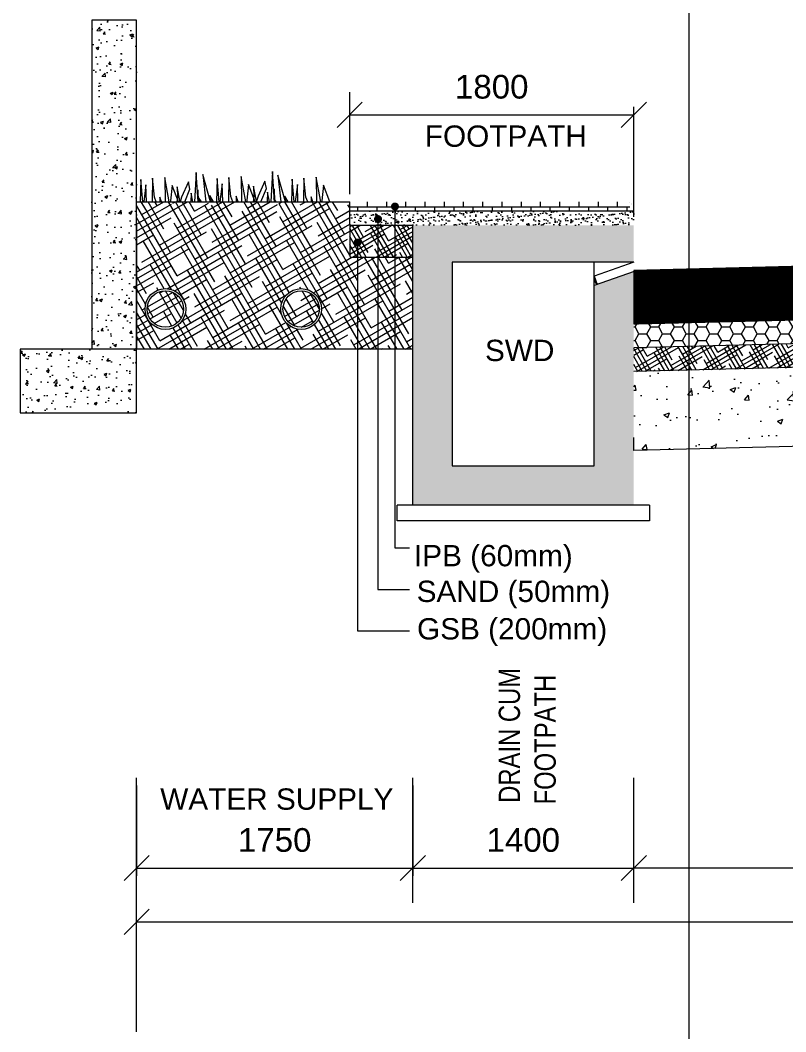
# Model space of a CAD drawing. Header units: inches. Extents: x 1863003 to 1881330, y 133141 to 515800.
# Drawn here: x 1865005 to 1869855, y 353866 to 360274 of the extents above; entities that cross this region are included whole.
import ezdxf

# ---------------------------------------------------------------- set-up
doc = ezdxf.new("R2010")
doc.units = ezdxf.units.IN
doc.header["$MEASUREMENT"] = 0
doc.layers.get('0').update_dxf_attribs({"color": 4, "linetype": 'ELEC_LINE', "lineweight": 13})
doc.layers.get('Defpoints').update_dxf_attribs({"lineweight": 13})
for name, color, linetype, lineweight in [('DIM', 7, 'Continuous', 13), ('DIMEN', 7, 'Continuous', 13), ('HATCH', 252, 'Continuous', 13)]:
    doc.layers.add(name, color=color, linetype=linetype, lineweight=lineweight)
doc.styles.add('ARIAL', font='arial.ttf')
doc.styles.get("Standard").update_dxf_attribs({"font": 'romans.shx'})
doc.linetypes.add('ELEC_LINE', pattern='A,12.7,-5.08,["EL",Standard,S=2.54,R=0,X=-2.54,Y=-1.27],-5.08', length=22.86)
doc.dimstyles.get("Standard").update_dxf_attribs({"dimtxt": 180, "dimasz": 160, "dimexe": 50, "dimexo": 50, "dimgap": 100, "dimtad": 1, "dimdec": 0, "dimzin": 0, "dimdsep": 46, "dimtxsty": 'ARIAL', "dimcen": 0.09, "dimclrd": 256, "dimclre": 256, "dimclrt": 256, "dimadec": 0, "dimazin": 0, "dimtm": 1e-09, "dimtfac": 1, "dimtdec": 0, "dimtofl": 0, "dimtmove": 0, "dimatfit": 3, "dimfxl": 0, "dimtolj": 1, "dimtzin": 0, "dimlwd": 9, "dimlwe": -1, "dimarcsym": 0})

# ---------------------------------------------------------------- blocks, each defined once
blk = doc.blocks.new('_Oblique')
at = {"color": 0, "linetype": 'ByBlock', "lineweight": -2}
blk.add_line((-0.5, -0.5), (0.5, 0.5), dxfattribs=at)
blk = doc.blocks.new('*D107')
at = {"layer": 'Defpoints', "color": 0, "ltscale": 0.02}
for p in [(1868892.303417261, 354903.3701612239), (1868892.303417261, 354903.3701612239), (1875892.303417261, 354903.3701612239)]:
    blk.add_point(p, dxfattribs=at)
at = {"layer": 'DIMEN', "lineweight": 9, "ltscale": 0.02}
blk.add_line((1875892.303417261, 354903.3701612239), (1868892.303417261, 354903.3701612239), dxfattribs=at)
at = {"layer": 'DIMEN', "lineweight": 9, "ltscale": 0.02, "xscale": 160, "yscale": 160, "zscale": 160, "rotation": 180}
blk.add_blockref('_Oblique', (1868892.303417261, 354903.3701612239), dxfattribs=at)
at = {"layer": 'DIMEN', "lineweight": 9, "ltscale": 0.02, "xscale": 160, "yscale": 160, "zscale": 160}
blk.add_blockref('_Oblique', (1875892.303417261, 354903.3701612239), dxfattribs=at)
at = {"layer": 'DIMEN', "ltscale": 0.02, "insert": (1872392.303417261, 355080.9281421243), "char_height": 150, "attachment_point": 5, "style": 'ARIAL'}
blk.add_mtext('\\A1;7.0m CARRIAGEWAY', dxfattribs=at)
blk = doc.blocks.new('*D108')
at = {"layer": 'Defpoints', "color": 0, "ltscale": 0.02}
for p in [(1867492.303417261, 354903.3701612239), (1868892.303417261, 354903.3701612239), (1868892.303417261, 354903.3701612239)]:
    blk.add_point(p, dxfattribs=at)
at = {"layer": 'DIMEN', "lineweight": 9, "ltscale": 0.02}
blk.add_line((1867492.303417261, 354903.3701612239), (1868892.303417261, 354903.3701612239), dxfattribs=at)
at = {"layer": 'DIMEN', "lineweight": 9, "ltscale": 0.02, "xscale": 160, "yscale": 160, "zscale": 160, "rotation": 180}
blk.add_blockref('_Oblique', (1867492.303417261, 354903.3701612239), dxfattribs=at)
at = {"layer": 'DIMEN', "lineweight": 9, "ltscale": 0.02, "xscale": 160, "yscale": 160, "zscale": 160}
blk.add_blockref('_Oblique', (1868892.303417261, 354903.3701612239), dxfattribs=at)
at = {"layer": 'DIMEN', "ltscale": 0.02, "insert": (1868192.303417261, 355079.9561093822), "char_height": 150, "attachment_point": 5, "style": 'ARIAL'}
blk.add_mtext('\\A1;1400', dxfattribs=at)
blk = doc.blocks.new('*D109')
at = {"layer": 'Defpoints', "color": 0, "ltscale": 0.02}
for p in [(1879742.303417261, 354563.0905706128), (1865742.303417261, 354385.4814300943), (1879742.303417261, 354385.4814300943)]:
    blk.add_point(p, dxfattribs=at)
at = {"layer": 'DIMEN', "ltscale": 0.02}
for p, q in [((1865742.303417261, 354435.4814300943), (1865742.303417261, 354613.0905706128)), ((1879742.303417261, 354435.4814300943), (1879742.303417261, 354613.0905706128))]:
    blk.add_line(p, q, dxfattribs=at)
at = {"layer": 'DIMEN', "lineweight": 9, "ltscale": 0.02}
blk.add_line((1865742.303417261, 354563.0905706128), (1879742.303417261, 354563.0905706128), dxfattribs=at)
at = {"layer": 'DIMEN', "lineweight": 9, "ltscale": 0.02, "xscale": 160, "yscale": 160, "zscale": 160, "rotation": 180}
blk.add_blockref('_Oblique', (1865742.303417261, 354563.0905706128), dxfattribs=at)
at = {"layer": 'DIMEN', "lineweight": 9, "ltscale": 0.02, "xscale": 160, "yscale": 160, "zscale": 160}
blk.add_blockref('_Oblique', (1879742.303417261, 354563.0905706128), dxfattribs=at)
at = {"layer": 'DIMEN', "ltscale": 0.02, "insert": (1872392.303417261, 354740.6997111312), "char_height": 150, "attachment_point": 5, "style": 'ARIAL'}
blk.add_mtext('\\A1;14000 ROW', dxfattribs=at)
blk = doc.blocks.new('*D112')
at = {"layer": 'Defpoints', "color": 0, "ltscale": 0.02}
for p in [(1865742.303417261, 355475.5276738196), (1867492.303417261, 355475.5276738196), (1867492.303417261, 354903.3701612239)]:
    blk.add_point(p, dxfattribs=at)
at = {"layer": 'DIMEN', "ltscale": 0.02}
for p, q in [((1865742.303417261, 355425.5276738196), (1865742.303417261, 354853.3701612239)), ((1867492.303417261, 355425.5276738196), (1867492.303417261, 354853.3701612239))]:
    blk.add_line(p, q, dxfattribs=at)
at = {"layer": 'DIMEN', "lineweight": 9, "ltscale": 0.02}
blk.add_line((1865742.303417261, 354903.3701612239), (1867492.303417261, 354903.3701612239), dxfattribs=at)
at = {"layer": 'DIMEN', "lineweight": 9, "ltscale": 0.02, "xscale": 160, "yscale": 160, "zscale": 160, "rotation": 180}
blk.add_blockref('_Oblique', (1865742.303417261, 354903.3701612239), dxfattribs=at)
at = {"layer": 'DIMEN', "lineweight": 9, "ltscale": 0.02, "xscale": 160, "yscale": 160, "zscale": 160}
blk.add_blockref('_Oblique', (1867492.303417261, 354903.3701612239), dxfattribs=at)
at = {"layer": 'DIMEN', "ltscale": 0.02, "insert": (1866617.303417261, 355079.9561093822), "char_height": 150, "attachment_point": 5, "style": 'ARIAL'}
blk.add_mtext('\\A1;1750', dxfattribs=at)
blk = doc.blocks.new('*D323')
at = {"layer": 'Defpoints', "color": 0, "ltscale": 0.02}
for p in [(1868892.303417261, 359674.9309523538), (1867092.303417261, 359574.2813361931), (1868892.303417261, 359574.2813361931)]:
    blk.add_point(p, dxfattribs=at)
at = {"layer": 'DIMEN', "ltscale": 0.02}
for p, q in [((1867092.303417261, 359624.2813361931), (1867092.303417261, 359724.9309523538)), ((1868892.303417261, 359624.2813361931), (1868892.303417261, 359724.9309523538))]:
    blk.add_line(p, q, dxfattribs=at)
at = {"layer": 'DIMEN', "lineweight": 9, "ltscale": 0.02}
blk.add_line((1867092.303417261, 359674.9309523538), (1868892.303417261, 359674.9309523538), dxfattribs=at)
at = {"layer": 'DIMEN', "lineweight": 9, "ltscale": 0.02, "xscale": 160, "yscale": 160, "zscale": 160, "rotation": 180}
blk.add_blockref('_Oblique', (1867092.303417261, 359674.9309523538), dxfattribs=at)
at = {"layer": 'DIMEN', "lineweight": 9, "ltscale": 0.02, "xscale": 160, "yscale": 160, "zscale": 160}
blk.add_blockref('_Oblique', (1868892.303417261, 359674.9309523538), dxfattribs=at)
at = {"layer": 'DIMEN', "ltscale": 0.02, "insert": (1867992.303417261, 359851.516900512), "char_height": 150, "attachment_point": 5, "style": 'ARIAL'}
blk.add_mtext('\\A1;1800', dxfattribs=at)

msp = doc.modelspace()

# ---------------------------------------------------------------- hatches: boundary and pattern name
at = {"layer": 'DIM', "linetype": 'Continuous'}
h = msp.add_hatch(dxfattribs=at)
h.set_pattern_fill('AR-CONC')
h.set_pattern_definition([(49.99999999999999, (2550.000000000233, -153340.302358638), (182.184668996004, -15.93908553890309), [19.05, -209.55]), (355, (2550.000000000233, -153340.302358638), (-35.24342142496934, 191.0568452390351), [15.24, -167.64058417]), (100.4514447, (2565.182007000316, -153341.630612138), (146.9412470903533, 175.1177519121951), [16.19000879999999, -178.0902445999999]), (46.18420000000001, (2550.000000000233, -153289.502358638), (271.0790408921299, -42.04232793272715), [28.575, -314.325]), (96.63555760999992, (2572.589900000254, -153293.005858638), (237.404134051503, 247.4261245977215), [24.28502314, -267.13560816]), (351.1841511700001, (2550.000000000233, -153289.502358638), (237.404134064977, 247.4261245855326), [22.85996707, -251.45973192]), (21, (2575.40000000014, -153302.2023586381), (151.6143912691325, -102.2651981870876), [19.05, -209.55]), (326.0000000000001, (2575.40000000014, -153302.2023586381), (61.80202834764707, 184.1879661223193), [15.24, -167.64]), (71.45144499999999, (2588.034532600315, -153310.7244585381), (213.4164192787161, 81.92276888590524), [16.1900088, -178.0899376]), (37.50000000000001, (2550.000000000233, -153340.302358638), (3.088603250591817, 84.55503887315311), [0, -165.608, 0, -170.18, 0, -168.275]), (7.499999999999999, (2550.000000000233, -153340.302358638), (66.81966251030575, 100.1805748181195), [0, -97.02799999999999, 0, -161.798, 0, -64.135]), (327.5, (2493.35800000024, -153340.302358638), (135.5905951668714, -5.728743992673444), [0, -63.5, 0, -198.12, 0, -262.89]), (317.5, (2467.958000000333, -153340.302358638), (148.129181386018, 25.42649103333303), [0, -82.55, 0, -131.572, 0, -186.69])])
h.paths.add_polyline_path([(1865742.303417261, 358189.8531347891), (1865004.778138854, 358189.8531347891), (1865004.778138854, 357787.4309391082), (1865742.303417261, 357787.4309391082)])
h.paths.add_polyline_path([(1865742.303417261, 360273.8411411534), (1865457.834269532, 360273.8411411534), (1865457.834269532, 358189.8531347891), (1865742.303417261, 358189.8531347891)])
at = {"layer": 'DIM', "linetype": 'Continuous', "ltscale": 0.02}
h = msp.add_hatch(dxfattribs=at)
h.set_pattern_fill('HOUND', color=31, scale=600, angle=30, style=0)
h.set_pattern_definition([(29.99999999999999, (0, -153340.302358638), (111.1538105676658, 107.4759526419164), [600, -300]), (120, (0, -153340.302358638), (42.52404735808353, -148.6538105676658), [599.9999999999993, -299.9999999999997])])
h.paths.add_polyline_path([(1866053.902336172, 358444.2488511835, -1), (1865795.461542682, 358444.2488511835, -1)], flags=16)
h.paths.add_polyline_path([(1866039.898272255, 358444.2488511835, -1), (1865809.4656066, 358444.2488511835, -1)], flags=0)
h.paths.add_polyline_path([(1866914.155244723, 358444.2488511835, -1), (1866655.714451234, 358444.2488511835, -1)], flags=16)
h.paths.add_polyline_path([(1866900.151180806, 358444.2488511835, -1), (1866669.718515151, 358444.2488511835, -1)], flags=0)
edge = h.paths.add_edge_path()
edge.add_line((1865742.303417261, 359123.7247069508), (1865742.303417261, 358189.8531347892))
edge.add_line((1865742.303417261, 358189.8531347892), (1867492.303417261, 358189.8531347891))
edge.add_line((1867492.303417261, 358189.8531347891), (1867492.303417261, 358772.3166208481))
edge.add_line((1867492.303417261, 358772.3166208481), (1867102.303417261, 358772.3166208481))
edge.add_arc((1867102.303417261, 358782.316620848), 9.999999999883585, 179.999999999333, 270, ccw=False)
edge.add_line((1867092.303417261, 358782.3166208481), (1867092.303417261, 358981.3351887236))
edge.add_line((1867092.303417261, 358981.3351887236), (1867092.303417261, 359123.7247069508))
edge.add_line((1867092.303417261, 359123.7247069508), (1867015.527431767, 359123.7247069508))
edge.add_line((1867015.527431767, 359123.7247069508), (1867015.349339976, 359120.2605701513))
edge.add_line((1867015.349339976, 359120.2605701513), (1867014.583806465, 359123.7247069508))
edge.add_line((1867014.583806465, 359123.7247069508), (1866986.2535397, 359123.7247069508))
edge.add_line((1866986.2535397, 359123.7247069508), (1866985.728248405, 359105.229559908))
edge.add_line((1866985.728248405, 359105.229559908), (1866960.072471217, 359123.7247069508))
edge.add_line((1866960.072471217, 359123.7247069508), (1866906.269807504, 359123.7247069508))
edge.add_line((1866906.269807504, 359123.7247069508), (1866907.660834026, 359120.1800936323))
edge.add_line((1866907.660834026, 359120.1800936323), (1866896.486392586, 359123.7247069508))
edge.add_line((1866896.486392586, 359123.7247069508), (1866781.795975475, 359123.7247069508))
edge.add_line((1866781.795975475, 359123.7247069508), (1866777.765545248, 359095.687411481))
edge.add_line((1866777.765545248, 359095.687411481), (1866768.241230892, 359123.7247069508))
edge.add_line((1866768.241230892, 359123.7247069508), (1866740.885840826, 359123.7247069508))
edge.add_line((1866740.885840826, 359123.7247069508), (1866740.952364679, 359109.6424939432))
edge.add_line((1866740.952364679, 359109.6424939432), (1866733.25001325, 359123.7247069508))
edge.add_line((1866733.25001325, 359123.7247069508), (1866677.158344511, 359123.7247069508))
edge.add_line((1866677.158344511, 359123.7247069508), (1866676.734894209, 359102.8073850037))
edge.add_line((1866676.734894209, 359102.8073850037), (1866667.50258883, 359123.7247069508))
edge.add_line((1866667.50258883, 359123.7247069508), (1866648.274263253, 359123.7247069508))
edge.add_line((1866648.274263253, 359123.7247069508), (1866635.673246163, 359081.3899249507))
edge.add_line((1866635.673246163, 359081.3899249507), (1866634.485447559, 359123.7247069508))
edge.add_line((1866634.485447559, 359123.7247069508), (1866547.495237845, 359123.7247069508))
edge.add_line((1866547.495237845, 359123.7247069508), (1866549.01230822, 359116.5205974255))
edge.add_line((1866549.01230822, 359116.5205974255), (1866546.965659947, 359123.7247069508))
edge.add_line((1866546.965659947, 359123.7247069508), (1866500.823903665, 359123.7247069508))
edge.add_line((1866500.823903665, 359123.7247069508), (1866502.493399678, 359107.5606445308))
edge.add_line((1866502.493399678, 359107.5606445308), (1866491.049144818, 359123.7247069508))
edge.add_line((1866491.049144818, 359123.7247069508), (1866252.12062531, 359123.7247069508))
edge.add_line((1866252.12062531, 359123.7247069508), (1866251.908611272, 359119.6007345706))
edge.add_line((1866251.908611272, 359119.6007345706), (1866250.997261854, 359123.7247069508))
edge.add_line((1866250.997261854, 359123.7247069508), (1866217.270753801, 359123.7247069508))
edge.add_line((1866217.270753801, 359123.7247069508), (1866216.645407021, 359101.7066747572))
edge.add_line((1866216.645407021, 359101.7066747572), (1866186.102815131, 359123.7247069508))
edge.add_line((1866186.102815131, 359123.7247069508), (1866122.052024995, 359123.7247069508))
edge.add_line((1866122.052024995, 359123.7247069508), (1866123.708008951, 359119.5049291908))
edge.add_line((1866123.708008951, 359119.5049291908), (1866110.405102475, 359123.7247069508))
edge.add_line((1866110.405102475, 359123.7247069508), (1865973.868891628, 359123.7247069508))
edge.add_line((1865973.868891628, 359123.7247069508), (1865969.070760406, 359090.3469742488))
edge.add_line((1865969.070760406, 359090.3469742488), (1865957.732290934, 359123.7247069508))
edge.add_line((1865957.732290934, 359123.7247069508), (1865925.166350379, 359123.7247069508))
edge.add_line((1865925.166350379, 359123.7247069508), (1865925.245545442, 359106.9601676561))
edge.add_line((1865925.245545442, 359106.9601676561), (1865916.076079456, 359123.7247069508))
edge.add_line((1865916.076079456, 359123.7247069508), (1865849.300283337, 359123.7247069508))
edge.add_line((1865849.300283337, 359123.7247069508), (1865848.796175836, 359098.8231332043))
edge.add_line((1865848.796175836, 359098.8231332043), (1865837.805336098, 359123.7247069508))
edge.add_line((1865837.805336098, 359123.7247069508), (1865814.914472316, 359123.7247069508))
edge.add_line((1865814.914472316, 359123.7247069508), (1865799.913261494, 359073.3261569507))
edge.add_line((1865799.913261494, 359073.3261569507), (1865798.499215537, 359123.7247069508))
edge.add_line((1865798.499215537, 359123.7247069508), (1865742.303417261, 359123.7247069508))
at = {"layer": 'DIM', "linetype": 'Continuous'}
h = msp.add_hatch(dxfattribs=at)
h.set_pattern_fill('AR-BRSTD', scale=0.6)
h.set_pattern_definition([(0, (0, -153197.9128404109), (0, 40.64508), []), (90, (0, -153197.9128404109), (-60.95999999999999, 40.64508), [40.64508, -40.64508])])
h.paths.add_polyline_path([(1868892.302093171, 359063.7247069508), (1868842.302093171, 359123.7247069508), (1867092.303417261, 359123.7247069508), (1867092.303417261, 359063.7247069508)])
h = msp.add_hatch(dxfattribs=at)
h.set_pattern_fill('AR-SAND')
h.set_pattern_definition([(37.50000000000001, (0, -153197.9128404109), (-1.600031295984046, 48.94132373293424), [0, -38.608, 0, -43.18, 0, -41.275]), (7.499999999999999, (0, -153197.9128404109), (44.95232831380027, 71.68251005683543), [0, -20.828, 0, -34.798, 0, -13.335]), (327.5, (-31.24200000008568, -153197.9128404109), (79.0992370241458, 0.1437184678545762), [0, -12.7, 0, -45.72, 0, -59.69]), (317.5, (-31.24200000008568, -153197.9128404109), (76.35564524722972, 22.29293232572163), [0, -6.35, 0, -29.972, 0, -34.29])])
h.paths.add_polyline_path([(1868892.302093171, 358973.7247069507), (1868892.302093171, 359063.7247069507), (1867092.303417261, 359063.7247069508), (1867092.303417261, 358973.7247069508)])
at = {"layer": 'DIM', "linetype": 'Continuous', "ltscale": 0.02}
h = msp.add_hatch(dxfattribs=at)
h.set_pattern_fill('HOUND', color=130, scale=400, angle=30, style=0)
h.set_pattern_definition([(29.99999999999999, (0, -153197.9128404109), (74.10254037844388, 71.65063509461096), [400, -200]), (120, (0, -153197.9128404109), (28.34936490538902, -99.10254037844388), [399.9999999999995, -199.9999999999998])])
h.paths.add_polyline_path([(1867492.303417261, 358773.7247069508), (1867492.303417261, 358973.7247069508), (1867092.303417261, 358973.7247069508), (1867092.303417261, 358944.8875766802), (1867092.303417261, 358773.7247069508)])
at = {"layer": 'DIM', "linetype": 'Continuous'}
h = msp.add_hatch(dxfattribs=at)
h.set_pattern_fill('AR-CONC', scale=10)
h.set_pattern_definition([(49.99999999999999, (0, -153490.302358638), (71.72601826007535, -6.275213498259511), [7.5, -82.5]), (355, (0, -153490.302358638), (-13.8751333613, 75.21921337000119), [6, -66]), (100.45144446, (5.9771681, -153490.825293038), (57.8508846727112, 68.94399909686294), [6.374019199999994, -70.11421119999991]), (46.18420000000001, (0, -153470.302358638), (106.7241330671572, -16.55192807930765), [11.25, -123.75]), (96.63563549, (8.8936745, -153471.6816893381), (93.46619456742283, 97.41186007745505), [9.5610342, -105.171376]), (351.1841639899999, (0, -153470.302358638), (93.46619450547732, 97.41186002699902), [9, -99.0000001]), (21, (10, -153475.302358638), (59.69070521184616, -40.26188906653388), [7.5, -82.5]), (326.0000000000001, (10, -153475.302358638), (24.33153319215817, 72.5150045046853), [6, -66]), (71.45144474, (14.9742254, -153478.657516038), (84.02223767299711, 32.25311528063538), [6.374019000000001, -70.1142112]), (37.50000000000001, (0, -153490.302358638), (1.215985531729067, 33.28938538313115), [0, -65.19999999999999, 0, -67, 0, -66.25]), (7.499999999999999, (0, -153490.302358638), (26.30695374421486, 39.44117118823603), [0, -38.2, 0, -63.7, 0, -25.25]), (327.5, (-22.3, -153490.302358638), (53.3822436172409, -2.255487173437976), [0, -25, 0, -78, 0, -103.5]), (317.5, (-32.3, -153490.302358638), (58.31861693423862, 10.01049823323177), [0, -32.5, 0, -51.8, 0, -73.5])])
edge = h.paths.add_edge_path()
edge.add_line((1876142.303417261, 358593.0992139927), (1875892.303417261, 358681.3351887236))
edge.add_line((1875892.303417261, 358681.3351887236), (1875892.303417261, 357201.7971363412))
edge.add_line((1875892.303417261, 357201.7971363412), (1877292.303417261, 357201.7971363412))
edge.add_line((1877292.303417261, 357201.7971363412), (1877292.303417261, 358821.3351887236))
edge.add_arc((1877459.64968594, 358894.7944184456), 182.7594924270713, 166.0201188885562, 203.6998144573978, ccw=False)
edge.add_line((1877282.303417261, 358938.9456704965), (1875902.303417261, 358938.9456704965))
edge.add_arc((1875724.957148584, 358894.7944184446), 182.7594924245774, -23.699814457440596, 13.979881111921088, ccw=False)
edge.add_line((1875892.303417261, 358821.3351887236), (1875892.303417261, 358741.409232048))
edge.add_line((1875892.303417261, 358741.409232048), (1877042.303417261, 358741.409232048))
edge.add_line((1877042.303417261, 358741.409232048), (1877042.303417261, 357451.7971363412))
edge.add_line((1877042.303417261, 357451.7971363412), (1876142.303417261, 357451.7971363412))
edge.add_line((1876142.303417261, 357451.7971363412), (1876142.303417261, 358593.0992139927))
edge = h.paths.add_edge_path()
edge.add_line((1868892.303417261, 358681.3351887236), (1868642.303417261, 358593.0992139927))
edge.add_line((1868642.303417261, 358593.0992139927), (1868642.303417261, 357451.7971363412))
edge.add_line((1868642.303417261, 357451.7971363412), (1867742.303417261, 357451.7971363412))
edge.add_line((1867742.303417261, 357451.7971363412), (1867742.303417261, 358741.409232048))
edge.add_line((1867742.303417261, 358741.409232048), (1868892.303417261, 358741.409232048))
edge.add_line((1868892.303417261, 358741.409232048), (1868892.303417261, 358821.3351887236))
edge.add_arc((1869099.940649027, 358911.4834817967), 226.3623969641322, 164.0402062105401, 203.4686763534831, ccw=False)
edge.add_line((1868882.303417261, 358973.7247069508), (1867502.303417261, 358973.7247069508))
edge.add_arc((1867284.666185495, 358911.4834817967), 226.3623969641368, -23.46867635348309, 15.959793789459923, ccw=False)
edge.add_line((1867492.303417261, 358821.3351887236), (1867492.303417261, 357201.7971363412))
edge.add_line((1867492.303417261, 357201.7971363412), (1868892.303417261, 357201.7971363412))
edge.add_line((1868892.303417261, 357201.7971363412), (1868892.303417261, 358681.3351887236))
h = msp.add_hatch(dxfattribs=at)
h.set_pattern_fill('AR-CONC', scale=10)
h.set_pattern_definition([(49.99999999999999, (0, 220725.3458476523), (71.72601826007535, -6.275213498259511), [7.5, -82.5]), (355, (0, 220725.3458476523), (-13.8751333613, 75.21921337000119), [6, -66]), (100.45144446, (5.9771681, 220724.8229132523), (57.8508846727112, 68.94399909686294), [6.374019199999997, -70.11421119999996]), (46.18420000000001, (0, 220745.3458476523), (106.7241330671572, -16.55192807930765), [11.25, -123.75]), (96.63563549, (8.8936745, 220743.9665169523), (93.46619456742283, 97.41186007745505), [9.5610342, -105.171376]), (351.1841639899999, (0, 220745.3458476523), (93.46619450547732, 97.41186002699902), [9, -99.0000001]), (21, (10, 220740.3458476523), (59.69070521184616, -40.26188906653388), [7.5, -82.5]), (326.0000000000001, (10, 220740.3458476523), (24.33153319215817, 72.5150045046853), [6, -66]), (71.45144474, (14.9742254, 220736.9906902523), (84.02223767299711, 32.25311528063538), [6.374019000000001, -70.1142112]), (37.50000000000001, (0, 220725.3458476523), (1.215985531729067, 33.28938538313115), [0, -65.19999999999999, 0, -67, 0, -66.25]), (7.499999999999999, (0, 220725.3458476523), (26.30695374421486, 39.44117118823603), [0, -38.2, 0, -63.7, 0, -25.25]), (327.5, (-22.3, 220725.3458476523), (53.3822436172409, -2.255487173437976), [0, -25, 0, -78, 0, -103.5]), (317.5, (-32.3, 220725.3458476523), (58.31861693423862, 10.01049823323177), [0, -32.5, 0, -51.8, 0, -73.5])])
h.paths.add_polyline_path([(1867492.303417261, 357201.7971363412), (1868892.302093171, 357201.7971363412), (1868892.302093171, 358681.3347213942), (1868642.303417261, 358593.0992139927), (1868642.303417261, 357451.7971363412), (1867742.303417261, 357451.7971363412), (1867742.303417261, 358741.409232048), (1868892.302093171, 358741.409232048), (1868892.302093171, 358973.7247069508), (1867492.303417261, 358973.7247069508)])
at = {"layer": 'DIM', "linetype": 'Continuous', "ltscale": 0.02}
h = msp.add_hatch(dxfattribs=at)
h.set_pattern_fill('HONEY', color=31, scale=400, style=0)
h.set_pattern_definition([(0, (0, -153490.302358638), (75, 43.30127018922193), [50, -100]), (120, (0, -153490.302358638), (-74.99999999999997, 43.30127018922194), [49.99999999999996, -99.99999999999993]), (59.99999999999999, (0, -153490.302358638), (1.665334536937735e-14, 86.60254037844388), [-100, 50])])
h.paths.add_polyline_path([(1868892.303417261, 358348.8393565441), (1872392.303417261, 358436.372527752), (1872392.303417261, 358286.3256245377), (1868892.303417261, 358198.7924533298)])
h = msp.add_hatch(dxfattribs=at)
h.set_pattern_fill('HOUND', color=130, scale=400, angle=30, style=0)
h.set_pattern_definition([(29.99999999999999, (0, -153490.302358638), (74.10254037844388, 71.65063509461096), [400, -200]), (120, (0, -153490.302358638), (28.34936490538902, -99.10254037844388), [399.9999999999997, -199.9999999999999])])
h.paths.add_polyline_path([(1868892.303417261, 358198.7924533298), (1872392.303417261, 358286.3256245377), (1872392.303417261, 358136.2787213234), (1868892.303417261, 358048.7455501156)])
h = msp.add_hatch(dxfattribs=at)
h.set_pattern_fill('AR-CONC', scale=50, style=0)
h.set_pattern_definition([(49.99999999999999, (0, -153490.302358638), (358.6300913003767, -31.37606749129755), [37.5, -412.5]), (355, (0, -153490.302358638), (-69.3756668065, 376.0960668500059), [30, -330]), (100.45144446, (29.8858405, -153492.917030638), (289.254423363556, 344.7199954843147), [31.87009599999998, -350.5710559999997]), (46.18420000000001, (0, -153390.302358638), (533.6206653357862, -82.75964039653827), [56.25, -618.75]), (96.63563549, (44.4683725, -153397.199012138), (467.3309728371142, 487.0593003872752), [47.805171, -525.8568799999999]), (351.1841639899999, (0, -153390.302358638), (467.3309725273866, 487.0593001349951), [45, -495.0000004999999]), (21, (50, -153415.302358638), (298.4535260592309, -201.3094453326694), [37.5, -412.5]), (326.0000000000001, (50, -153415.302358638), (121.6576659607909, 362.5750225234265), [30, -330]), (71.45144474, (74.871127, -153432.0781456381), (420.1111883649855, 161.2655764031769), [31.870095, -350.571056]), (37.50000000000001, (0, -153490.302358638), (6.079927658645334, 166.4469269156558), [0, -326, 0, -335, 0, -331.25]), (7.499999999999999, (0, -153490.302358638), (131.5347687210743, 197.2058559411801), [0, -191, 0, -318.5, 0, -126.25]), (327.5, (-111.5, -153490.302358638), (266.9112180862045, -11.27743586718988), [0, -125, 0, -390, 0, -517.5]), (317.5, (-161.5, -153490.302358638), (291.5930846711931, 50.05249116615887), [0, -162.5, 0, -259, 0, -367.5])])
h.paths.add_polyline_path([(1868892.303417261, 358048.7455501156), (1872392.303417261, 358136.2787213234), (1872392.303417261, 357636.1223772758), (1868892.303417261, 357548.589206068)])
at = {"layer": 'HATCH', "linetype": 'Continuous', "ltscale": 0.02}
h = msp.add_hatch(dxfattribs=at)
h.set_pattern_fill('ANSI31', color=141, scale=10)
h.set_pattern_definition([(45, (0, -153490.302358638), (-0.8838834764831844, 0.8838834764831844), [])])
h.paths.add_polyline_path([(1868892.303417261, 358681.3351887236), (1868892.303417261, 358688.9456704965), (1872392.303417261, 358776.4788417044), (1872392.303417261, 358436.372527752), (1868892.303417261, 358348.8393565441)])

# ---------------------------------------------------------------- linework, layer by layer
at = {"color": 8, "linetype": 'Continuous', "ltscale": 0.02}
msp.add_xline((1869242.303417261, 502880.9297705453), (0, 1), dxfattribs=at)
at = {"color": 66, "linetype": 'Continuous', "lineweight": 9, "ltscale": 0.25, "flags": 128}
for points in [[(1866131.460595045, 359123.7247069508), (1866119.031317674, 359310.1072287103), (1866109.449364312, 359123.7247069508)], [(1866211.204899132, 359123.7247069508), (1866162.05529152, 359296.7291068806), (1866179.923952774, 359123.7247069508)], [(1866615.615102426, 359123.7247069508), (1866602.83754414, 359315.3298553526), (1866592.98709476, 359123.7247069508)], [(1866685.64115664, 359123.7247069508), (1866637.699648806, 359292.4766501982), (1866655.129097486, 359123.7247069508)], [(1865781.822530891, 359123.7247069508), (1865768.677048653, 359265.3850426468), (1865763.816800016, 359123.7247069508)], [(1865804.273313681, 359123.7247069508), (1865801.236174153, 359231.9725525005), (1865786.954701766, 359123.7247069508)], [(1865866.320957386, 359123.7247069508), (1865854.503296279, 359152.9676101896), (1865842.834113256, 359272.6467846304), (1865839.81933446, 359123.7247069508)], [(1865949.166731185, 359123.7247069508), (1865920.163015115, 359278.5017675158), (1865923.200957523, 359123.7247069508)], [(1866007.311793716, 359123.7247069508), (1865966.739420888, 359227.1112137788), (1865957.212279895, 359129.7336313707), (1865956.861746207, 359123.7247069508)], [(1866047.974729141, 359123.7247069509), (1866080.358367461, 359202.8234921594), (1866070.46047755, 359249.6814938501), (1866027.532625575, 359153.1073440573), (1866018.882426434, 359121.6901712636), (1865998.168736137, 359218.4638799416), (1866001.240445794, 359151.1321495097), (1865996.740665139, 359123.7247069508)], [(1866266.113395103, 359123.7247069508), (1866252.483275119, 359270.6076692891), (1866247.443842493, 359123.7247069508)], [(1866288.226072817, 359123.7247069508), (1866285.042400619, 359237.1951791429), (1866270.071890979, 359123.7247069508)], [(1866352.237755133, 359123.7247069508), (1866338.309522745, 359158.1902368319), (1866326.640339722, 359277.8694112727), (1866323.519834063, 359123.7247069508)], [(1866433.951627098, 359123.7247069508), (1866403.969241581, 359283.7243941581), (1866407.109692971, 359123.7247069508)], [(1866493.167556062, 359123.7247069508), (1866450.545647354, 359232.3338404212), (1866441.018506361, 359134.956258013), (1866440.363308069, 359123.7247069508)], [(1866529.64277293, 359123.7247069508), (1866564.164593927, 359208.0461188017), (1866554.266704016, 359254.9041204924), (1866511.338852041, 359158.3299706996), (1866502.6886529, 359126.912797906), (1866481.974962603, 359223.6865065839), (1866485.04667226, 359156.3547761521), (1866479.689435669, 359123.7247069508)], [(1866741.363142327, 359123.7247069508), (1866728.127632406, 359266.3552126068), (1866723.234098041, 359123.7247069508)], [(1866763.751117758, 359123.7247069508), (1866760.686757906, 359232.9427224605), (1866746.277288001, 359123.7247069508)], [(1866826.163606855, 359123.7247069508), (1866813.953880031, 359153.9377801495), (1866802.284697008, 359273.6169545904), (1866799.25027809, 359123.7247069508)], [(1866908.799115353, 359123.7247069508), (1866879.613598868, 359279.4719374758), (1866882.670583635, 359123.7247069508)], [(1866967.143105075, 359123.7247069508), (1866926.190004641, 359228.0813837388), (1866916.662863648, 359130.7038013308), (1866916.255734597, 359123.7247069508)], [(1866099.233636084, 359123.7247069508), (1866086.990042132, 359179.1285315419), (1866085.416486286, 359123.7247069508)], [(1866129.226549257, 359157.2252134784), (1866130.736802309, 359200.0065317877), (1866132.826259309, 359123.7247069508)], [(1866229.60215023, 359123.7247069507), (1866205.365688107, 359163.7578809911), (1866213.796035, 359123.7247069508)], [(1866584.194001645, 359123.7247069508), (1866570.796268598, 359184.3511581842), (1866569.074381933, 359123.7247069508)], [(1866613.032775723, 359162.4478401208), (1866614.543028775, 359205.22915843), (1866616.775540216, 359123.7247069508)], [(1865899.597941164, 359123.7247069508), (1865889.386990686, 359153.7832943577), (1865889.528986341, 359123.7247069508)], [(1866154.308200488, 359123.7247069507), (1866135.363049761, 359150.4831637159), (1866139.334359981, 359123.7247069508)], [(1866385.178302299, 359123.7247069508), (1866373.193217152, 359159.005921), (1866373.359884302, 359123.7247069508)], [(1866626.941792485, 359123.7247069508), (1866611.007407048, 359146.2307070337), (1866614.347596242, 359123.7247069508)], [(1866702.672030029, 359123.7247069509), (1866681.010045393, 359159.5054243087), (1866688.544892845, 359123.7247069508)], [(1866859.378093212, 359123.7247069507), (1866848.837574438, 359154.7534643176), (1866848.98415314, 359123.7247069508)]]:
    msp.add_lwpolyline(points, dxfattribs=at)
at = {"color": 7, "linetype": 'Continuous', "ltscale": 0.02, "const_width": 0.2}
msp.add_lwpolyline([(1867092.303417261, 359123.7247069508), (1868842.302093171, 359123.7247069508, -0.4142135623730951), (1868892.302093171, 359073.7247069508), (1868892.302093171, 357201.7971363412)], format="xyb", dxfattribs=at)
at = {"color": 7, "linetype": 'Continuous', "ltscale": 0.02}
for points in [[(1867092.303417261, 358981.3351887236), (1867092.303417261, 359123.7247069508)], [(1867492.303417261, 357201.7971363412), (1867492.303417261, 358973.7247069508)], [(1867742.303417261, 358741.409232048), (1867742.303417261, 357451.7971363412), (1868642.303417261, 357451.7971363412), (1868642.303417261, 358741.409232048)], [(1868892.303417261, 358741.409232048), (1867742.303417261, 358741.409232048)], [(1867392.303417261, 357101.7971363412), (1867392.303417261, 357201.7971363412)], [(1868992.303417261, 357201.7971363412), (1867392.303417261, 357201.7971363412)], [(1868992.303417261, 357201.7971363412), (1868992.303417261, 357101.7971363412)], [(1868992.303417261, 357101.7971363412), (1867392.303417261, 357101.7971363412)]]:
    msp.add_lwpolyline(points, dxfattribs=at)
at = {"color": 7, "linetype": 'Continuous', "ltscale": 0.02, "const_width": 0.2}
msp.add_lwpolyline([(1868892.302093171, 358973.7247069508), (1867092.303417261, 358973.7247069508)], dxfattribs=at)
at = {"color": 6, "linetype": 'Continuous', "ltscale": 0.02}
for points in [[(1872392.303417261, 358776.4788417044), (1868892.303417261, 358688.9456704965)], [(1872392.303417261, 358436.372527752), (1868892.303417261, 358348.8393565441)], [(1872392.303417261, 358286.3256245377), (1868892.303417261, 358198.7924533298)], [(1872392.303417261, 358136.2787213234), (1868892.303417261, 358048.7455501156)], [(1872404.804247144, 357636.4350164994), (1868892.303417261, 357548.589206068), (1868892.303417261, 357631.3351887236)]]:
    msp.add_lwpolyline(points, dxfattribs=at)
at = {"color": 8, "linetype": 'Continuous', "ltscale": 0.02}
for points in [[(1865742.303417261, 353865.9942287407), (1865742.303417261, 355475.5276738196)], [(1867492.303417261, 354683.1677822927), (1867492.303417261, 355475.5276738196)], [(1868892.303417261, 354683.1677822927), (1868892.303417261, 355475.5276738196)]]:
    msp.add_lwpolyline(points, dxfattribs=at)
at = {"layer": 'DIM', "color": 7, "linetype": 'Continuous'}
for points in [[(1865742.303417261, 358189.8531347891), (1865742.303417261, 360273.8411411534), (1865457.834269532, 360273.8411411534), (1865457.834269532, 358189.8531347891)], [(1865742.303417261, 359123.7247069508), (1867092.303417261, 359123.7247069508)], [(1868892.302093171, 359063.7247069508), (1867092.303417261, 359063.7247069508)], [(1865742.303417261, 358981.3351887236), (1865742.303417261, 358189.8531347891)], [(1867492.303417261, 358973.7247069508), (1867092.303417261, 358973.7247069508)], [(1868892.303417261, 358741.409232048), (1868642.303417261, 358653.1732573171)], [(1868894.207854668, 358682.0073482876), (1868642.303417261, 358593.0992139927)], [(1868642.303417261, 358653.1732573171), (1868661.157537917, 358599.7536608481)], [(1865742.303417261, 358189.8531347891), (1865004.778138854, 358189.8531347891), (1865004.778138854, 357787.4309391082), (1865742.303417261, 357787.4309391082), (1865742.303417261, 358189.8531347891)], [(1867492.303417261, 358189.8531347891), (1865742.303417261, 358189.8531347891)]]:
    msp.add_lwpolyline(points, dxfattribs=at)
at = {"layer": 'DIM', "color": 8, "linetype": 'Continuous'}
for points in [[(1867092.303417261, 359171.201604245), (1867092.303417261, 359817.3204705809)], [(1868892.303417261, 359029.1368940982), (1868892.303417261, 359675.2557604341)]]:
    msp.add_lwpolyline(points, dxfattribs=at)
at = {"layer": 'DIM', "color": 7, "linetype": 'Continuous'}
msp.add_lwpolyline([(1867092.303417261, 358981.3351887236), (1867092.303417261, 358782.3166208481, 0.4142135623730951), (1867102.303417261, 358772.3166208481), (1867492.303417261, 358772.3166208481)], format="xyb", dxfattribs=at)
for centre, radius in [((1865924.681939427, 358444.2488511835), 129.2203967447354), ((1865924.681939427, 358444.2488511835), 115.2163328276442), ((1866784.934847979, 358444.2488511835), 129.2203967447354), ((1866784.934847979, 358444.2488511835), 115.2163328276442)]:
    msp.add_circle(centre, radius, dxfattribs=at)
msp.add_arc((1868690.998183514, 358640.3227563134), 50.36184703248711, 165.2167313810519, 233.663615699347, dxfattribs=at)

# ---------------------------------------------------------------- texts
at = {"layer": 'DIMEN', "linetype": 'Continuous', "style": 'ARIAL'}
for s, p in [('FOOTPATH', (1867568.277393778, 359472.1956421375)), ('SWD', (1867949.551572415, 358114.6759744526)), ('IPB (60mm)', (1867499.50367577, 356814.6821417152)), ('SAND (50mm)', (1867516.520968407, 356588.5525882507)), ('GSB (200mm)', (1867519.034089751, 356351.1906944225)), ('WATER SUPPLY', (1865891.82605013, 355272.5046000463))]:
    msp.add_text(s, height=135, dxfattribs=at).set_placement(p)
at = {"layer": 'DIMEN', "linetype": 'Continuous', "style": 'ARIAL', "width": 0.8}
for s, p in [('DRAIN CUM', (1868171.393432518, 355316.1325683687)), ('FOOTPATH', (1868397.884459657, 355306.0799885371))]:
    msp.add_text(s, height=135, rotation=90, dxfattribs=at).set_placement(p)

# ---------------------------------------------------------------- dimensions: what is measured, and where the dimension line sits
at = {"layer": 'DIMEN', "ltscale": 0.02}
for p1, p2, distance, picture, middle in [((1867092.303417261, 359574.2813361931), (1868892.303417261, 359574.2813361931), 100.64961616072105, '*D323', (1867992.303417261, 359851.516900512)), ((1865742.303417261, 355475.5276738196), (1867492.303417261, 355475.5276738196), -572.1575125957024, '*D112', (1866617.303417261, 355079.9561093822)), ((1867492.303417261, 354903.3701612239), (1868892.303417261, 354903.3701612239), 0, '*D108', (1868192.303417261, 355079.9561093822))]:
    dim = msp.add_aligned_dim(p1=p1, p2=p2, distance=distance, dimstyle='Standard', override={"dimtxt": 150, "dimblk1": 'Oblique', "dimblk2": 'Oblique', "dimsah": 1}, dxfattribs=at)
    dim.commit()
    dim.dimension.update_dxf_attribs({"geometry": picture, "text_midpoint": middle})
dim = msp.add_aligned_dim(p1=(1875892.303417261, 354903.3701612239), p2=(1868892.303417261, 354903.3701612239), distance=0, text='7.0m CARRIAGEWAY', dimstyle='Standard', override={"dimtxt": 150, "dimblk1": 'Oblique', "dimblk2": 'Oblique', "dimsah": 1}, dxfattribs=at)
dim.commit()
dim.dimension.update_dxf_attribs({"geometry": '*D107', "text_midpoint": (1872392.303417261, 355080.9281421243)})
dim = msp.add_linear_dim(base=(1879742.303417261, 354563.0905706128), p1=(1865742.303417261, 354385.4814300943), p2=(1879742.303417261, 354385.4814300943), angle=0, text='<> ROW', dimstyle='Standard', override={"dimtxt": 150, "dimblk1": 'Oblique', "dimblk2": 'Oblique', "dimsah": 1}, dxfattribs=at)
dim.commit()
dim.dimension.update_dxf_attribs({"geometry": '*D109', "text_midpoint": (1872392.303417261, 354563.0905706128), "dimtype": 161})

# ---------------------------------------------------------------- leaders
at = {"layer": 'DIMEN', "lineweight": 9, "ltscale": 0.02}
for points in [[(1867379.258591367, 359093.9628055207), (1867379.258591367, 356930.7660432432), (1867471.573402609, 356930.7660432432)], [(1867271.553836225, 359014.2330510146), (1867271.553836225, 356668.2660432432), (1867471.573402609, 356668.2660432432)], [(1867142.307401614, 358865.848644153), (1867142.307401614, 356405.7660432432), (1867471.573402609, 356405.7660432432)]]:
    msp.add_leader(points, dimstyle='Standard', override={"dimasz": 50, "dimldrblk": 'Dot'}, dxfattribs=at)

doc.saveas('drawing.dxf')
